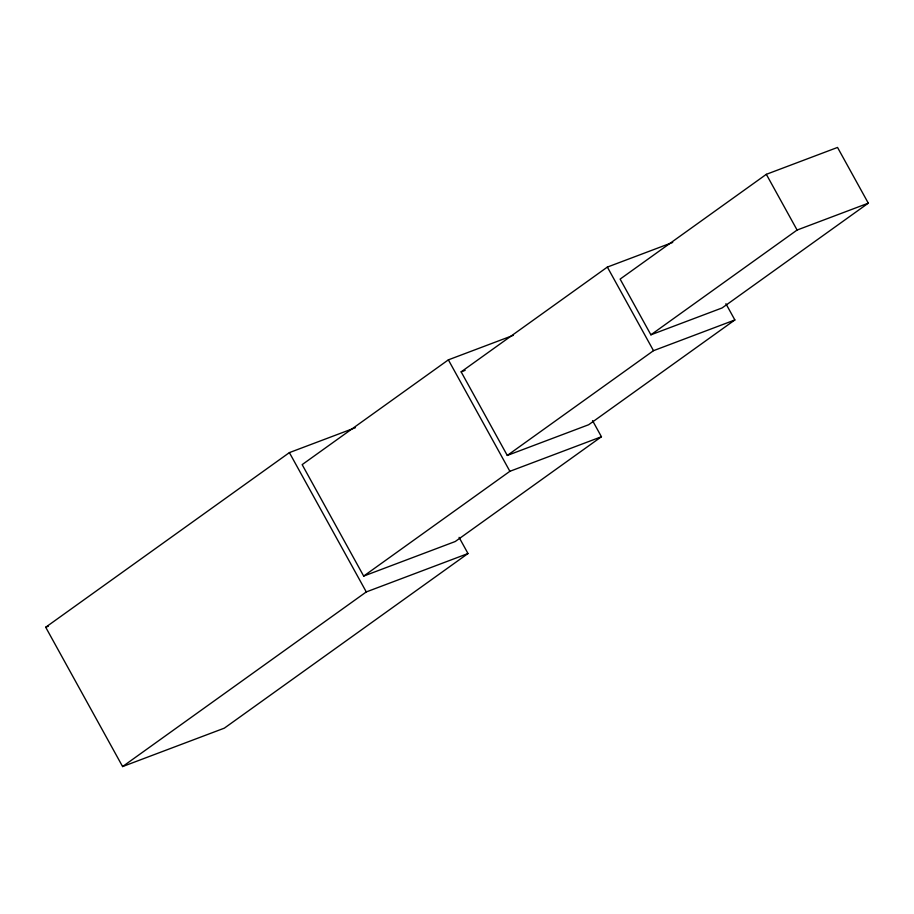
<?xml version="1.0" encoding="UTF-8"?>
<svg xmlns="http://www.w3.org/2000/svg" width="914" height="914" viewBox="0 0 914 914"><rect width="100%" height="100%" fill="white"/><g stroke="black" fill="none" stroke-linecap="round" stroke-linejoin="round"><path stroke-width="1.37" d="M459.079 537.363L468.002 553.53L224.33 728.161L122.602 766.56L45.7 627.244L289.384 452.613L355.432 427.683M513.371 335.312L448.363 359.853L302.157 464.632L363.681 576.083L455.229 541.522L601.435 436.743L592.546 420.646M725.91 303.734L734.867 319.957L588.662 424.736L507.281 455.446L461.147 371.861L607.353 267.082L672.715 242.416M766.332 174.323L620.126 279.101L650.894 334.821L722.094 307.949L868.3 203.171L837.532 147.44L766.332 174.323L797.099 230.042L868.3 203.171M650.894 334.821L797.099 230.042M507.281 455.446L653.499 350.679L734.867 319.957M363.681 576.083L509.886 471.304L601.435 436.743M122.602 766.56L366.286 591.929L468.002 553.53M461.147 371.861L465.146 370.353M45.7 627.244L48.339 626.25M607.353 267.082L653.499 350.679M448.363 359.853L509.886 471.304M289.384 452.613L366.286 591.929"/></g></svg>
